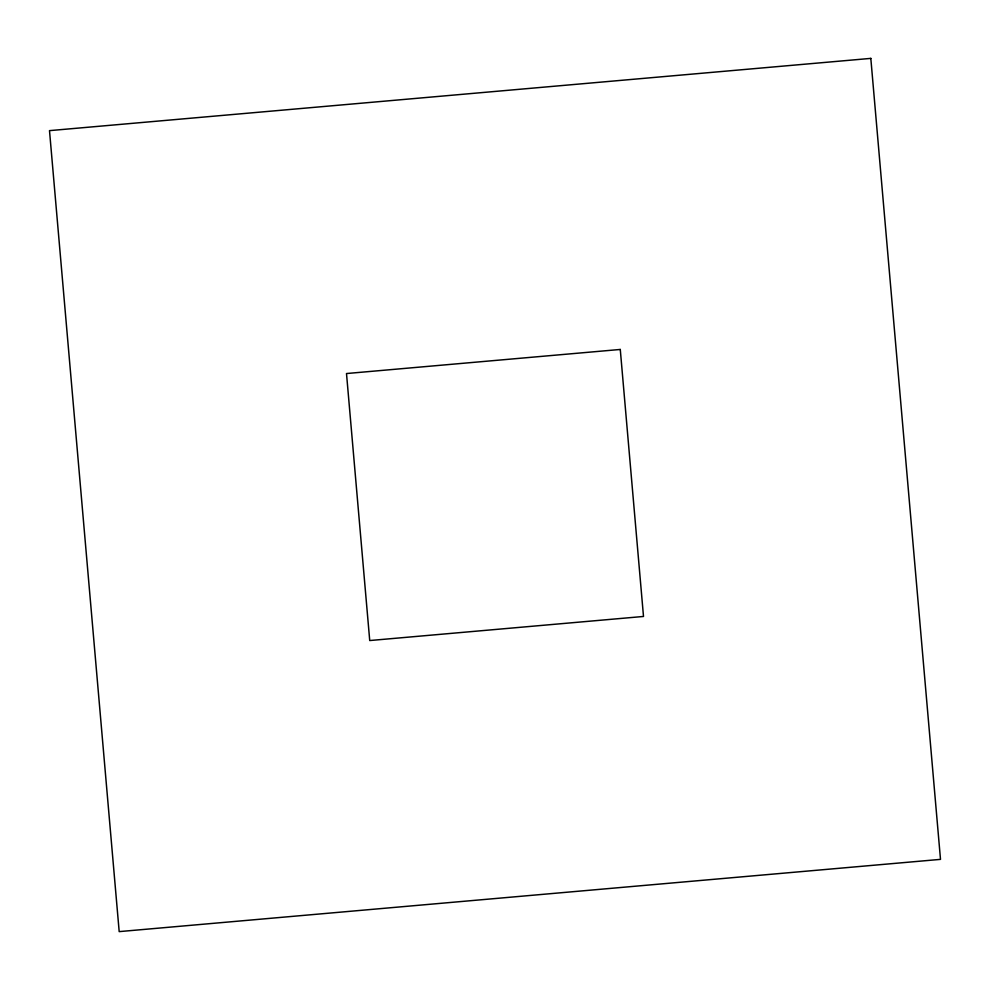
<?xml version="1.0" encoding="UTF-8"?>
<svg xmlns="http://www.w3.org/2000/svg" width="990" height="990" viewBox="0 0 990 990"><rect width="100%" height="100%" fill="white"/><g stroke="black" fill="none" stroke-linecap="round" stroke-linejoin="round"><path stroke-width="1.49" d="M870.816 58.385L49.5 130.631L119.184 931.615L940.5 859.37L870.816 58.385M620.272 349.458L346.5 373.539L369.728 640.542L643.5 616.461L620.272 349.458"/></g></svg>
